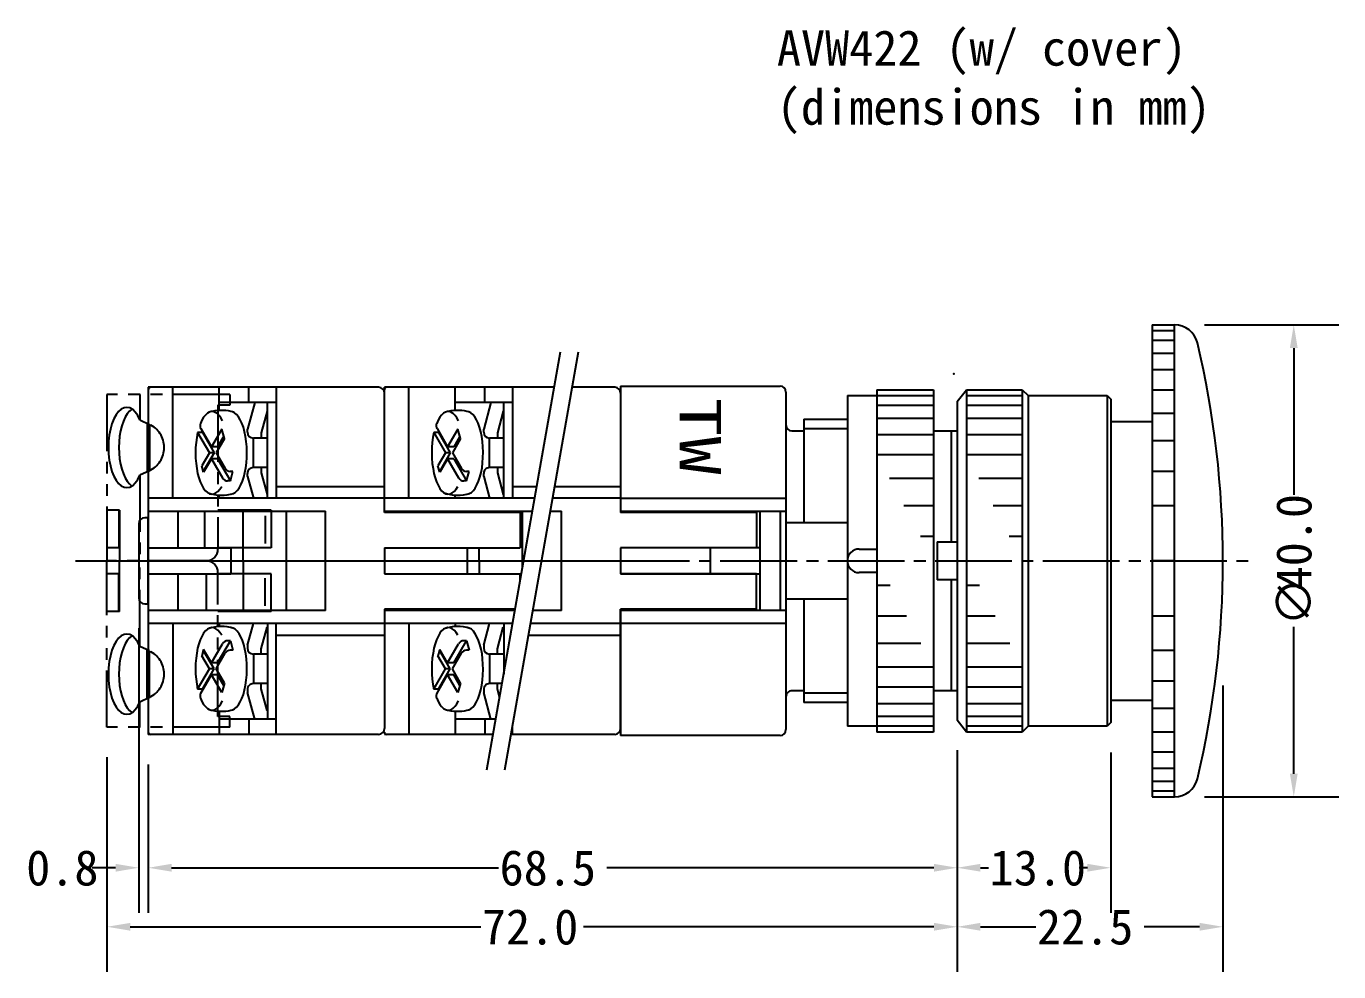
# Model space of a CAD drawing. Extents: x -187 to -12, y 16 to 199.
# Drawn here: x -187.3 to -76.2, y 118.7 to 198.8 of the extents above; entities that cross this region are included whole.
import ezdxf
from ezdxf.enums import TextEntityAlignment as Align

# ---------------------------------------------------------------- set-up
doc = ezdxf.new("R2010")
doc.units = 0
for name, pattern in [('CENTER', [9.1, 6.5, -0.8, 1, -0.8]), ('PHANTOM', [9.5, 4.8, -0.9, 1, -0.9, 1, -0.9]), ('SOLID', [0])]:
    doc.linetypes.add(name, pattern=pattern)
doc.layers.get('0').update_dxf_attribs({"linetype": 'CONTINUOUS'})
doc.layers.get('DEFPOINTS').update_dxf_attribs({"linetype": 'CONTINUOUS'})
for name, color, linetype in [('LAYER0$C$L0', 3, 'SOLID'), ('LAYER1$C$L1', 3, 'SOLID'), ('LAYER8$C$L8', 7, 'SOLID'), ('LAYER9$C$L9', 2, 'SOLID')]:
    doc.layers.add(name, color=color, linetype=linetype)
doc.dimstyles.get("Standard").update_dxf_attribs({"dimtxt": 0.18, "dimasz": 0.18, "dimexe": 0.18, "dimexo": 0.0625, "dimgap": 0.09, "dimtad": 0, "dimtih": 1, "dimtoh": 1, "dimzin": 0, "dimcen": 0.09, "dimazin": 3, "dimtfac": 1, "dimtofl": 0, "dimtmove": 0, "dimatfit": 3})

# ---------------------------------------------------------------- blocks, each defined once
blk = doc.blocks.new('*D19')
at = {"layer": 'DEFPOINTS', "color": 0}
for p in [(-108.5, 140), (-95.5, 139.8), (-95.5, 127.5)]:
    blk.add_point(p, dxfattribs=at)
at = {"layer": 'LAYER9$C$L9', "color": 0}
for p, q in [((-108.5, 137.46), (-108.5, 123.69)), ((-95.5, 137.26), (-95.5, 123.69)), ((-106.53, 127.5), (-105.84, 127.5)), ((-97.47, 127.5), (-98.16, 127.5))]:
    blk.add_line(p, q, dxfattribs=at)
for points in [[(-106.53, 127.83), (-106.53, 127.17), (-108.5, 127.5)], [(-97.47, 127.83), (-97.47, 127.17), (-95.5, 127.5)]]:
    blk.add_solid(points, dxfattribs=at)
at = {"color": 0}
blk.add_text('13.0', height=3, dxfattribs=at).set_placement((-105.75, 126))
blk = doc.blocks.new('*D20')
at = {"layer": 'DEFPOINTS', "color": 0}
for p in [(-180.5, 139.4), (-108.5, 140), (-180.5, 122.5)]:
    blk.add_point(p, dxfattribs=at)
at = {"layer": 'LAYER9$C$L9', "color": 0}
for p, q in [((-180.5, 136.86), (-180.5, 118.69)), ((-108.5, 137.46), (-108.5, 118.69)), ((-178.53, 122.5), (-148.84, 122.5)), ((-110.47, 122.5), (-140.16, 122.5))]:
    blk.add_line(p, q, dxfattribs=at)
for points in [[(-178.53, 122.83), (-178.53, 122.17), (-180.5, 122.5)], [(-110.47, 122.83), (-110.47, 122.17), (-108.5, 122.5)]]:
    blk.add_solid(points, dxfattribs=at)
at = {"color": 0}
blk.add_text('72.0', height=3, dxfattribs=at).set_placement((-148.75, 121))
blk = doc.blocks.new('*D21')
at = {"layer": 'DEFPOINTS', "color": 0}
for p in [(-108.5, 140), (-177, 138.8), (-177, 127.5)]:
    blk.add_point(p, dxfattribs=at)
at = {"layer": 'LAYER9$C$L9', "color": 0}
for p, q in [((-108.5, 137.46), (-108.5, 123.69)), ((-177, 136.26), (-177, 123.69)), ((-175.03, 127.5), (-147.34, 127.5)), ((-110.47, 127.5), (-138.16, 127.5))]:
    blk.add_line(p, q, dxfattribs=at)
for points in [[(-175.03, 127.83), (-175.03, 127.17), (-177, 127.5)], [(-110.47, 127.83), (-110.47, 127.17), (-108.5, 127.5)]]:
    blk.add_solid(points, dxfattribs=at)
at = {"color": 0}
blk.add_text('68.5', height=3, dxfattribs=at).set_placement((-147.25, 126))
blk = doc.blocks.new('*D27')
at = {"layer": 'DEFPOINTS', "color": 0}
for p in [(-177.8, 150.35), (-177, 138.8), (-177.8, 127.5)]:
    blk.add_point(p, dxfattribs=at)
at = {"layer": 'LAYER9$C$L9', "color": 0}
for p, q in [((-177.8, 147.81), (-177.8, 123.69)), ((-177, 136.26), (-177, 123.69)), ((-179.77, 127.5), (-181.75, 127.5)), ((-175.03, 127.5), (-173.05, 127.5))]:
    blk.add_line(p, q, dxfattribs=at)
for points in [[(-179.77, 127.83), (-179.77, 127.17), (-177.8, 127.5)], [(-175.03, 127.83), (-175.03, 127.17), (-177, 127.5)]]:
    blk.add_solid(points, dxfattribs=at)
at = {"color": 0}
blk.add_text('0.8', height=3, dxfattribs=at).set_placement((-187.34, 126))
blk = doc.blocks.new('*D29')
at = {"layer": 'DEFPOINTS', "color": 0}
for p in [(-86, 145.47), (-108.5, 140), (-86, 122.5)]:
    blk.add_point(p, dxfattribs=at)
at = {"layer": 'LAYER9$C$L9', "color": 0}
for p, q in [((-86, 142.93), (-86, 118.69)), ((-108.5, 137.46), (-108.5, 118.69)), ((-106.53, 122.5), (-101.84, 122.5)), ((-87.97, 122.5), (-92.66, 122.5))]:
    blk.add_line(p, q, dxfattribs=at)
for points in [[(-106.53, 122.83), (-106.53, 122.17), (-108.5, 122.5)], [(-87.97, 122.83), (-87.97, 122.17), (-86, 122.5)]]:
    blk.add_solid(points, dxfattribs=at)
at = {"color": 0}
blk.add_text('22.5', height=3, dxfattribs=at).set_placement((-101.75, 121))
blk = doc.blocks.new('*U32')
at = {"color": 0}
for s, p in [('40.0', (-78.5, 151)), ('∅', (-78.5, 148))]:
    blk.add_text(s, height=3, rotation=90, dxfattribs=at).set_placement(p)
blk = doc.blocks.new('*D30')
at = {"layer": 'DEFPOINTS', "color": 0}
for p in [(-90.11, 173.5), (-80, 173.5), (-90.11, 133.5)]:
    blk.add_point(p, dxfattribs=at)
at = {"layer": 'LAYER9$C$L9', "color": 0}
for p, q in [((-87.57, 173.5), (-76.19, 173.5)), ((-80, 171.53), (-80, 159.09)), ((-80, 135.47), (-80, 147.91)), ((-87.57, 133.5), (-76.19, 133.5))]:
    blk.add_line(p, q, dxfattribs=at)
for points in [[(-80.33, 171.53), (-79.67, 171.53), (-80, 173.5)], [(-80.33, 135.47), (-79.67, 135.47), (-80, 133.5)]]:
    blk.add_solid(points, dxfattribs=at)
blk.add_blockref('*U32', (0, 0))
blk = doc.blocks.new('*U33')
for s, p in [('AVW422 (w/ cover)', (-123.77, 195.45)), ('(dimensions in mm)', (-123.77, 190.45))]:
    blk.add_text(s, height=3).set_placement(p)

msp = doc.modelspace()

# ---------------------------------------------------------------- linework, layer by layer
at = {"layer": 'LAYER0$C$L0'}
msp.add_point((-108.78, 169.34), dxfattribs=at)
at = {"layer": 'LAYER1$C$L1'}
for p, q in [((-92, 173.5), (-90.11, 173.5)), ((-92, 173.5), (-92, 133.5)), ((-90.11, 133.5), (-90.11, 173.5)), ((-92, 173), (-90.11, 173)), ((-148.33, 135.8), (-142.09, 171.2)), ((-146.81, 135.8), (-140.57, 171.2)), ((-92, 172.2), (-90.11, 172.2)), ((-92, 171.1), (-90.11, 171.1)), ((-92, 169.7), (-90.11, 169.7)), ((-137, 168.3), (-137, 157.7)), ((-137, 168.3), (-123.5, 168.3)), ((-115.3, 168), (-115.3, 139)), ((-115.3, 168), (-110.5, 168)), ((-110.5, 168), (-110.5, 139)), ((-108.5, 167), (-107.7, 168)), ((-107.7, 168), (-107.7, 139)), ((-107.7, 168), (-103, 168)), ((-103, 168), (-103, 139)), ((-103, 168), (-102.5, 167.5)), ((-92, 168), (-90.11, 168)), ((-123, 167.8), (-123, 139.2)), ((-117.8, 167.5), (-110.5, 167.5)), ((-117.8, 167.5), (-117.8, 139.5)), ((-108.5, 167), (-108.5, 140)), ((-107.7, 167.5), (-103, 167.5)), ((-102.5, 167.5), (-102.5, 139.5)), ((-102.5, 167.5), (-95.8, 167.5)), ((-95.8, 167.5), (-95.8, 139.5)), ((-95.8, 167.5), (-95.5, 167.2)), ((-95.5, 167.2), (-95.5, 139.8)), ((-115.3, 166.7), (-110.5, 166.7)), ((-107.7, 166.7), (-103, 166.7)), ((-92, 166), (-90.11, 166)), ((-122.5, 164.5), (-121.5, 164.5)), ((-121.5, 165.5), (-121.5, 156.75)), ((-121.5, 165.5), (-117.8, 165.5)), ((-121.5, 164.7), (-117.8, 164.7)), ((-115.3, 165.6), (-110.5, 165.6)), ((-110.5, 164.5), (-108.5, 164.5)), ((-109, 164.5), (-109, 155.1)), ((-107.7, 165.6), (-103, 165.6)), ((-95.5, 165.3), (-92, 165.3)), ((-115.3, 164.2), (-110.5, 164.2)), ((-107.7, 164.2), (-103, 164.2)), ((-92, 163.7), (-90.11, 163.7)), ((-115.3, 162.5), (-110.5, 162.5)), ((-107.7, 162.5), (-103, 162.5)), ((-114.23, 160.5), (-110.5, 160.5)), ((-106.66, 160.5), (-103, 160.5)), ((-92, 161.1), (-90.11, 161.1)), ((-137, 158.8), (-123, 158.8)), ((-113.01, 158.2), (-110.5, 158.2)), ((-105.45, 158.2), (-103, 158.2)), ((-92, 158.2), (-90.11, 158.2)), ((-177, 157.15), (-177.3, 157.15)), ((-177, 149.85), (-177, 157.15)), ((-137, 157.7), (-123, 157.7)), ((-125.2, 157.7), (-125.2, 149.3)), ((-123.5, 157.7), (-123.5, 149.3)), ((-123, 156.75), (-117.8, 156.75)), ((-177.8, 156.65), (-177.8, 150.35)), ((-125.2, 154.6), (-137, 154.6)), ((-137, 154.6), (-137, 152.4)), ((-129.4, 152.4), (-129.4, 154.6)), ((-116.8, 154.5), (-115.3, 154.5)), ((-111.62, 155.6), (-110.5, 155.6)), ((-110.2, 155.1), (-110.2, 151.9)), ((-110.2, 155.1), (-108.5, 155.1)), ((-104.1, 155.6), (-103, 155.6)), ((-90.11, 153.5), (-92, 153.5)), ((-137, 152.4), (-125.2, 152.4)), ((-115.3, 152.5), (-116.8, 152.5)), ((-114.18, 151.4), (-115.3, 151.4)), ((-108.5, 151.9), (-110.2, 151.9)), ((-109, 151.9), (-109, 142.5)), ((-106.6, 151.4), (-107.7, 151.4)), ((-117.8, 150.25), (-123, 150.25)), ((-121.5, 150.25), (-121.5, 141.5)), ((-177.3, 149.85), (-177, 149.85)), ((-123, 149.3), (-137, 149.3)), ((-137, 149.3), (-137, 138.7)), ((-123, 148.2), (-137, 148.2)), ((-112.79, 148.8), (-115.3, 148.8)), ((-105.28, 148.8), (-107.7, 148.8)), ((-90.11, 148.8), (-92, 148.8)), ((-111.57, 146.5), (-115.3, 146.5)), ((-104.04, 146.5), (-107.7, 146.5)), ((-90.11, 145.9), (-92, 145.9)), ((-110.5, 144.5), (-115.3, 144.5)), ((-103, 144.5), (-107.7, 144.5)), ((-121.5, 142.5), (-122.5, 142.5)), ((-117.8, 142.3), (-121.5, 142.3)), ((-110.5, 142.8), (-115.3, 142.8)), ((-108.5, 142.5), (-110.5, 142.5)), ((-103, 142.8), (-107.7, 142.8)), ((-90.11, 143.3), (-92, 143.3)), ((-117.8, 141.5), (-121.5, 141.5)), ((-110.5, 141.4), (-115.3, 141.4)), ((-103, 141.4), (-107.7, 141.4)), ((-95.5, 141.7), (-92, 141.7)), ((-110.5, 140.3), (-115.3, 140.3)), ((-103, 140.3), (-107.7, 140.3)), ((-90.11, 141), (-92, 141)), ((-110.5, 139.5), (-117.8, 139.5)), ((-110.5, 139), (-115.3, 139)), ((-107.7, 139), (-108.5, 140)), ((-103, 139.5), (-107.7, 139.5)), ((-103, 139), (-107.7, 139)), ((-102.5, 139.5), (-103, 139)), ((-95.8, 139.5), (-102.5, 139.5)), ((-95.5, 139.8), (-95.8, 139.5)), ((-90.11, 139), (-92, 139)), ((-123.5, 138.7), (-137, 138.7)), ((-90.11, 137.3), (-92, 137.3)), ((-90.11, 135.9), (-92, 135.9)), ((-90.11, 134.8), (-92, 134.8)), ((-90.11, 134), (-92, 134)), ((-92, 133.5), (-90.11, 133.5))]:
    msp.add_line(p, q, dxfattribs=at)
at = {"layer": 'LAYER1$C$L1', "color": 161}
for p, q in [((-177, 168.2), (-177, 153.5)), ((-157.5, 168.2), (-177, 168.2)), ((-174.93, 158.8), (-174.93, 168.2)), ((-171, 166.24), (-171, 168.2)), ((-168.5, 166.9), (-168.5, 168.2)), ((-166.16, 168.2), (-166.16, 158.8)), ((-142.62, 168.2), (-157, 168.2)), ((-157, 157.6), (-157, 168.2)), ((-154.93, 158.8), (-154.93, 168.2)), ((-151, 166.24), (-151, 168.2)), ((-148.5, 166.9), (-148.5, 168.2)), ((-146.16, 168.2), (-146.16, 158.8)), ((-137.5, 168.2), (-141.09, 168.2)), ((-137, 168.2), (-137, 157.6)), ((-166.16, 166.9), (-171, 166.9)), ((-167.99, 166.9), (-168.6, 164.65)), ((-166.9, 158.8), (-166.9, 166.9)), ((-146.16, 166.9), (-151, 166.9)), ((-147.99, 166.9), (-148.6, 164.65)), ((-146.9, 158.8), (-146.9, 166.9)), ((-166.94, 166.19), (-167.44, 164.34)), ((-146.94, 166.19), (-147.44, 164.34)), ((-172.55, 164.7), (-171.66, 163.15)), ((-170.78, 164.66), (-171.66, 163.15)), ((-170.56, 163.85), (-170.78, 164.66)), ((-168.6, 164.4), (-168.6, 164.65)), ((-152.55, 164.7), (-151.66, 163.15)), ((-150.78, 164.66), (-151.66, 163.15)), ((-150.56, 163.85), (-150.78, 164.66)), ((-148.6, 164.4), (-148.6, 164.65)), ((-172.82, 164.36), (-171.83, 162.65)), ((-172.36, 164.36), (-172.82, 164.36)), ((-172.42, 164.36), (-171.43, 162.65)), ((-170.56, 163.85), (-171.25, 162.65)), ((-170.61, 164.06), (-171.14, 163.15)), ((-166.9, 163.9), (-168.1, 163.9)), ((-168.1, 161.4), (-168.1, 163.9)), ((-167.44, 164.34), (-167.44, 163.9)), ((-152.82, 164.36), (-151.83, 162.65)), ((-152.36, 164.36), (-152.82, 164.36)), ((-152.42, 164.36), (-151.43, 162.65)), ((-150.56, 163.85), (-151.25, 162.65)), ((-150.61, 164.06), (-151.14, 163.15)), ((-146.9, 163.9), (-148.1, 163.9)), ((-148.1, 161.4), (-148.1, 163.9)), ((-147.44, 164.34), (-147.44, 163.9)), ((-171.83, 162.65), (-172.47, 161.54)), ((-171.43, 162.65), (-172.34, 161.07)), ((-171.43, 162.65), (-171.83, 162.65)), ((-171.14, 163.15), (-171.66, 163.15)), ((-171.25, 162.65), (-170.49, 161.33)), ((-151.83, 162.65), (-152.47, 161.54)), ((-151.43, 162.65), (-152.34, 161.07)), ((-151.43, 162.65), (-151.83, 162.65)), ((-151.14, 163.15), (-151.66, 163.15)), ((-151.25, 162.65), (-150.49, 161.33)), ((-172.32, 161), (-172.47, 161.54)), ((-171.66, 162.15), (-172.32, 161)), ((-171.66, 162.15), (-170.72, 160.52)), ((-171.14, 162.15), (-171.66, 162.15)), ((-171.14, 162.15), (-170.05, 160.27)), ((-166.9, 161.4), (-168.1, 161.4)), ((-167.44, 161.4), (-167.44, 160.96)), ((-152.32, 161), (-152.47, 161.54)), ((-151.66, 162.15), (-152.32, 161)), ((-151.66, 162.15), (-150.72, 160.52)), ((-151.14, 162.15), (-151.66, 162.15)), ((-151.14, 162.15), (-150.05, 160.27)), ((-146.9, 161.4), (-148.1, 161.4)), ((-147.44, 161.4), (-147.44, 160.96)), ((-170.05, 160.27), (-170.28, 160.27)), ((-169.83, 161.08), (-170.06, 161.08)), ((-170.05, 160.27), (-169.83, 161.08)), ((-168.6, 160.65), (-168.6, 160.9)), ((-168.6, 160.65), (-168.1, 158.8)), ((-167.44, 160.96), (-166.94, 159.11)), ((-150.05, 160.27), (-150.28, 160.27)), ((-149.83, 161.08), (-150.06, 161.08)), ((-150.05, 160.27), (-149.83, 161.08)), ((-148.6, 160.65), (-148.6, 160.9)), ((-148.6, 160.65), (-148.1, 158.8)), ((-147.44, 160.96), (-146.94, 159.11)), ((-171, 158.8), (-171, 159.06)), ((-166.16, 159.8), (-157, 159.8)), ((-151, 158.8), (-151, 159.06)), ((-146.16, 159.8), (-144.1, 159.8)), ((-142.58, 159.8), (-137, 159.8)), ((-144.27, 158.8), (-177, 158.8)), ((-157, 158.8), (-177, 158.8)), ((-137, 158.8), (-142.75, 158.8)), ((-177, 157.7), (-162, 157.7)), ((-174.5, 157.7), (-174.5, 154.6)), ((-172.25, 157.7), (-172.25, 154.6)), ((-169, 157.7), (-169, 153.5)), ((-165.3, 153.5), (-165.3, 157.7)), ((-162, 153.5), (-162, 157.7)), ((-157, 157.7), (-144.47, 157.7)), ((-145.5, 157.6), (-157, 157.6)), ((-145.5, 157.6), (-145.5, 154.6)), ((-145.3, 153.5), (-145.3, 157.7)), ((-142.95, 157.7), (-142, 157.7)), ((-142, 153.5), (-142, 157.7)), ((-125.5, 157.6), (-137, 157.6)), ((-125.5, 157.6), (-125.5, 154.6)), ((-177, 154.6), (-170, 154.6)), ((-170, 154.6), (-170, 153.5)), ((-157, 154.6), (-157, 152.4)), ((-157, 154.6), (-145.5, 154.6)), ((-150, 154.6), (-150, 153.5)), ((-149, 154.6), (-149, 153.5)), ((-137, 154.6), (-137, 152.4)), ((-125.5, 154.6), (-137, 154.6)), ((-177, 153.5), (-145.21, 153.5)), ((-177, 153.5), (-177, 138.8)), ((-170, 153.5), (-170, 152.4)), ((-168.98, 153.5), (-168.98, 149.3)), ((-165.3, 149.3), (-165.3, 153.5)), ((-165.3, 149.3), (-165.3, 153.5)), ((-162, 149.3), (-162, 153.5)), ((-162, 149.3), (-162, 153.5)), ((-150, 153.5), (-150, 152.4)), ((-148.98, 153.5), (-148.98, 152.4)), ((-145.3, 152.99), (-145.3, 153.5)), ((-145.3, 152.99), (-145.3, 153.5)), ((-143.69, 153.5), (-137, 153.5)), ((-142, 149.3), (-142, 153.5)), ((-142, 149.3), (-142, 153.5)), ((-177, 152.4), (-170, 152.4)), ((-174.5, 152.4), (-174.5, 149.3)), ((-172.09, 152.4), (-172.09, 149.3)), ((-157, 152.4), (-145.5, 152.4)), ((-145.5, 151.85), (-145.5, 152.4)), ((-125.5, 152.4), (-137, 152.4)), ((-125.5, 149.4), (-125.5, 152.4)), ((-162, 149.3), (-177, 149.3)), ((-145.93, 149.4), (-157, 149.4)), ((-157, 149.4), (-157, 139.3)), ((-145.95, 149.3), (-157, 149.3)), ((-142, 149.3), (-144.43, 149.3)), ((-137, 139.3), (-137, 149.4)), ((-125.5, 149.4), (-137, 149.4)), ((-146.14, 148.2), (-177, 148.2)), ((-174.93, 148.2), (-174.93, 138.8)), ((-171, 148.2), (-171, 147.94)), ((-168.6, 146.35), (-168.1, 148.2)), ((-167.44, 146.04), (-166.94, 147.89)), ((-166.9, 148.2), (-166.9, 140.1)), ((-166.16, 138.8), (-166.16, 148.2)), ((-154.93, 148.2), (-154.93, 138.8)), ((-151, 148.2), (-151, 147.94)), ((-148.6, 146.35), (-148.1, 148.2)), ((-147.44, 146.04), (-146.94, 147.89)), ((-146.9, 148.2), (-146.9, 143.91)), ((-146.16, 148.1), (-146.16, 148.2)), ((-137, 148.2), (-144.62, 148.2)), ((-171.14, 144.85), (-170.05, 146.73)), ((-170.05, 146.73), (-170.28, 146.73)), ((-170.05, 146.73), (-169.83, 145.92)), ((-166.16, 147.2), (-157, 147.2)), ((-151.14, 144.85), (-150.05, 146.73)), ((-150.05, 146.73), (-150.28, 146.73)), ((-150.05, 146.73), (-149.83, 145.92)), ((-144.8, 147.2), (-137, 147.2)), ((-172.32, 146), (-172.47, 145.46)), ((-171.43, 144.35), (-172.34, 145.93)), ((-171.66, 144.85), (-172.32, 146)), ((-171.66, 144.85), (-170.72, 146.48)), ((-171.25, 144.35), (-170.49, 145.67)), ((-169.83, 145.92), (-170.06, 145.92)), ((-168.6, 146.35), (-168.6, 146.1)), ((-167.44, 145.6), (-167.44, 146.04)), ((-152.32, 146), (-152.47, 145.46)), ((-151.43, 144.35), (-152.34, 145.93)), ((-151.66, 144.85), (-152.32, 146)), ((-151.66, 144.85), (-150.72, 146.48)), ((-151.25, 144.35), (-150.49, 145.67)), ((-149.83, 145.92), (-150.06, 145.92)), ((-148.6, 146.35), (-148.6, 146.1)), ((-147.44, 145.6), (-147.44, 146.04)), ((-171.83, 144.35), (-172.47, 145.46)), ((-171.14, 144.85), (-171.66, 144.85)), ((-166.9, 145.6), (-168.1, 145.6)), ((-168.1, 145.6), (-168.1, 143.1)), ((-151.83, 144.35), (-152.47, 145.46)), ((-151.14, 144.85), (-151.66, 144.85)), ((-146.9, 145.6), (-148.1, 145.6)), ((-148.1, 145.6), (-148.1, 143.1)), ((-172.82, 142.64), (-171.83, 144.35)), ((-172.55, 142.3), (-171.66, 143.85)), ((-172.42, 142.64), (-171.43, 144.35)), ((-171.43, 144.35), (-171.83, 144.35)), ((-170.78, 142.34), (-171.66, 143.85)), ((-171.14, 143.85), (-171.66, 143.85)), ((-170.56, 143.15), (-171.25, 144.35)), ((-170.61, 142.94), (-171.14, 143.85)), ((-152.82, 142.64), (-151.83, 144.35)), ((-152.55, 142.3), (-151.66, 143.85)), ((-152.42, 142.64), (-151.43, 144.35)), ((-151.43, 144.35), (-151.83, 144.35)), ((-150.78, 142.34), (-151.66, 143.85)), ((-151.14, 143.85), (-151.66, 143.85)), ((-150.56, 143.15), (-151.25, 144.35)), ((-150.61, 142.94), (-151.14, 143.85)), ((-172.36, 142.64), (-172.82, 142.64)), ((-170.56, 143.15), (-170.78, 142.34)), ((-168.6, 142.6), (-168.6, 142.35)), ((-167.99, 140.1), (-168.6, 142.35)), ((-166.9, 143.1), (-168.1, 143.1)), ((-167.44, 142.66), (-167.44, 143.1)), ((-166.94, 140.81), (-167.44, 142.66)), ((-152.36, 142.64), (-152.82, 142.64)), ((-150.56, 143.15), (-150.78, 142.34)), ((-148.6, 142.6), (-148.6, 142.35)), ((-147.99, 140.1), (-148.6, 142.35)), ((-147.04, 143.1), (-148.1, 143.1)), ((-147.44, 142.66), (-147.44, 143.1)), ((-147.25, 141.94), (-147.44, 142.66)), ((-171, 140.76), (-171, 138.8)), ((-166.16, 140.1), (-171, 140.1)), ((-168.5, 140.1), (-168.5, 138.8)), ((-151, 140.76), (-151, 138.8)), ((-147.57, 140.1), (-151, 140.1)), ((-148.5, 140.1), (-148.5, 138.8)), ((-146.16, 138.8), (-146.16, 139.46)), ((-157.5, 138.8), (-177, 138.8)), ((-147.8, 138.8), (-157, 138.8)), ((-137.5, 138.8), (-146.28, 138.8))]:
    msp.add_line(p, q, dxfattribs=at)
at = {"layer": 'LAYER1$C$L1', "color": 211, "linetype": 'PHANTOM'}
for p, q in [((-170.1, 167.6), (-180.5, 167.6)), ((-180.5, 167.6), (-180.5, 153.5)), ((-177.71, 167.6), (-177.71, 165.44)), ((-170.1, 167.6), (-170.1, 166.7)), ((-170.1, 166.7), (-171.1, 166.7)), ((-171.1, 166.7), (-171.1, 154.5)), ((-177.71, 165.44), (-176.91, 165.06)), ((-177.1, 165.15), (-177.1, 161.05)), ((-176.9, 165.06), (-176.9, 161.14)), ((-176.91, 161.13), (-177.71, 160.76)), ((-177.71, 160.76), (-177.71, 153.5)), ((-179.45, 157.8), (-180.5, 157.8)), ((-179.5, 157.8), (-179.5, 154.6)), ((-179.45, 157.8), (-179.45, 153.5)), ((-166.6, 157.8), (-171.1, 157.8)), ((-167.1, 157.32), (-167.1, 154.97)), ((-166.6, 157.8), (-166.6, 154.6)), ((-179.5, 154.6), (-180.5, 154.6)), ((-166.6, 154.6), (-171.1, 154.6)), ((-180.5, 139.4), (-180.5, 153.5)), ((-172.1, 153.5), (-180.5, 153.5)), ((-179.45, 149.2), (-179.45, 153.5)), ((-177.71, 146.24), (-177.71, 153.5)), ((-179.5, 152.4), (-180.5, 152.4)), ((-179.5, 149.2), (-179.5, 152.4)), ((-171.1, 140.3), (-171.1, 152.5)), ((-166.6, 152.4), (-171.1, 152.4)), ((-166.6, 149.2), (-166.6, 152.4)), ((-167.1, 149.68), (-167.1, 152.03)), ((-179.45, 149.2), (-180.5, 149.2)), ((-166.6, 149.2), (-171.1, 149.2)), ((-176.91, 145.87), (-177.71, 146.24)), ((-177.1, 141.85), (-177.1, 145.95)), ((-176.9, 141.94), (-176.9, 145.86)), ((-177.71, 141.56), (-176.91, 141.94)), ((-177.71, 139.4), (-177.71, 141.56)), ((-170.1, 140.3), (-171.1, 140.3)), ((-170.1, 139.4), (-170.1, 140.3)), ((-170.1, 139.4), (-180.5, 139.4))]:
    msp.add_line(p, q, dxfattribs=at)
at = {"layer": 'LAYER1$C$L1', "linetype": 'CENTER'}
msp.add_line((-183.16, 153.5), (-83.18, 153.5), dxfattribs=at)
at = {"layer": 'LAYER1$C$L1', "color": 211, "linetype": 'PHANTOM'}
for points in [[(-177.71, 165.44), (-177.89, 165.8), (-178.1, 166.09), (-178.32, 166.31), (-178.56, 166.45), (-178.81, 166.5), (-179.05, 166.47), (-179.29, 166.35), (-179.52, 166.15), (-179.73, 165.87), (-179.92, 165.53), (-180.08, 165.12), (-180.21, 164.66), (-180.3, 164.16), (-180.36, 163.64), (-180.38, 163.1), (-180.36, 162.56), (-180.3, 162.04), (-180.21, 161.54), (-180.08, 161.08), (-179.92, 160.67), (-179.73, 160.33), (-179.52, 160.05), (-179.29, 159.85), (-179.05, 159.73), (-178.81, 159.7), (-178.56, 159.75), (-178.32, 159.89), (-178.1, 160.11), (-177.89, 160.4), (-177.71, 160.76)], [(-178.39, 166.36), (-178.59, 166.18), (-178.79, 165.95), (-178.96, 165.66), (-179.11, 165.32), (-179.24, 164.93), (-179.35, 164.5), (-179.43, 164.05), (-179.47, 163.58), (-179.49, 163.1), (-179.47, 162.62), (-179.43, 162.15), (-179.35, 161.69), (-179.24, 161.27), (-179.11, 160.88), (-178.96, 160.54), (-178.79, 160.25), (-178.59, 160.02), (-178.39, 159.84)], [(-177.71, 146.24), (-177.89, 146.6), (-178.1, 146.89), (-178.32, 147.11), (-178.56, 147.25), (-178.81, 147.3), (-179.05, 147.27), (-179.29, 147.15), (-179.52, 146.95), (-179.73, 146.67), (-179.92, 146.33), (-180.08, 145.92), (-180.21, 145.46), (-180.3, 144.96), (-180.36, 144.44), (-180.38, 143.9), (-180.36, 143.36), (-180.3, 142.84), (-180.21, 142.34), (-180.08, 141.88), (-179.92, 141.47), (-179.73, 141.13), (-179.52, 140.85), (-179.29, 140.65), (-179.05, 140.53), (-178.81, 140.5), (-178.56, 140.55), (-178.32, 140.69), (-178.1, 140.91), (-177.89, 141.2), (-177.71, 141.56)], [(-178.39, 147.16), (-178.59, 146.98), (-178.79, 146.75), (-178.96, 146.46), (-179.11, 146.12), (-179.24, 145.73), (-179.35, 145.31), (-179.43, 144.85), (-179.47, 144.38), (-179.49, 143.9), (-179.47, 143.42), (-179.43, 142.95), (-179.35, 142.5), (-179.24, 142.07), (-179.11, 141.68), (-178.96, 141.34), (-178.79, 141.05), (-178.59, 140.82), (-178.39, 140.64)]]:
    msp.add_lwpolyline(points, dxfattribs=at)
at = {"layer": 'LAYER1$C$L1', "color": 161}
for points in [[(-170.72, 165.37), (-170.86, 165.62), (-171.01, 165.82), (-171.17, 165.98), (-171.33, 166.08), (-171.5, 166.14), (-171.67, 166.15), (-171.84, 166.1), (-172, 166), (-172.16, 165.85), (-172.32, 165.66), (-172.46, 165.42), (-172.58, 165.14)], [(-170, 159.15), (-169.82, 159.2), (-169.64, 159.3), (-169.47, 159.46), (-169.31, 159.67), (-169.17, 159.93), (-169.03, 160.24), (-168.92, 160.59), (-168.82, 160.97), (-168.74, 161.38), (-168.69, 161.81), (-168.66, 162.26), (-168.65, 162.71), (-168.66, 163.16), (-168.7, 163.61), (-168.76, 164.03), (-168.85, 164.44), (-168.95, 164.81), (-169.07, 165.15), (-169.21, 165.44), (-169.36, 165.69), (-169.52, 165.89), (-169.69, 166.03), (-169.87, 166.12), (-170.05, 166.15)], [(-150.72, 165.37), (-150.86, 165.62), (-151.01, 165.82), (-151.17, 165.98), (-151.33, 166.08), (-151.5, 166.14), (-151.67, 166.15), (-151.84, 166.1), (-152, 166), (-152.16, 165.85), (-152.32, 165.66), (-152.46, 165.42), (-152.58, 165.14)], [(-150, 159.15), (-149.82, 159.2), (-149.64, 159.3), (-149.47, 159.46), (-149.31, 159.67), (-149.17, 159.93), (-149.03, 160.24), (-148.92, 160.59), (-148.82, 160.97), (-148.74, 161.38), (-148.69, 161.81), (-148.66, 162.26), (-148.65, 162.71), (-148.66, 163.16), (-148.7, 163.61), (-148.76, 164.03), (-148.85, 164.44), (-148.95, 164.81), (-149.07, 165.15), (-149.21, 165.44), (-149.36, 165.69), (-149.52, 165.89), (-149.69, 166.03), (-149.87, 166.12), (-150.05, 166.15)], [(-172.82, 164.36), (-172.9, 163.96), (-172.95, 163.53), (-172.99, 163.09), (-173, 162.64), (-172.99, 162.19), (-172.95, 161.75), (-172.89, 161.32), (-172.82, 160.91), (-172.72, 160.54), (-172.6, 160.2), (-172.46, 159.9), (-172.32, 159.64), (-172.16, 159.44), (-171.99, 159.29), (-171.81, 159.19), (-171.63, 159.15), (-171.45, 159.17), (-171.27, 159.25), (-171.1, 159.38), (-170.94, 159.57), (-170.78, 159.81)], [(-152.82, 164.36), (-152.9, 163.96), (-152.95, 163.53), (-152.99, 163.09), (-153, 162.64), (-152.99, 162.19), (-152.95, 161.75), (-152.89, 161.32), (-152.82, 160.91), (-152.72, 160.54), (-152.6, 160.2), (-152.46, 159.9), (-152.32, 159.64), (-152.16, 159.44), (-151.99, 159.29), (-151.81, 159.19), (-151.63, 159.15), (-151.45, 159.17), (-151.27, 159.25), (-151.1, 159.38), (-150.94, 159.57), (-150.78, 159.81)], [(-170.78, 147.19), (-170.94, 147.43), (-171.1, 147.62), (-171.27, 147.75), (-171.45, 147.83), (-171.63, 147.85), (-171.81, 147.81), (-171.99, 147.71), (-172.16, 147.56), (-172.32, 147.36), (-172.46, 147.1), (-172.6, 146.8), (-172.72, 146.46), (-172.82, 146.09), (-172.89, 145.68), (-172.95, 145.25), (-172.99, 144.81), (-173, 144.36), (-172.99, 143.91), (-172.95, 143.47), (-172.9, 143.04), (-172.82, 142.64)], [(-170.05, 140.85), (-169.87, 140.88), (-169.69, 140.97), (-169.52, 141.11), (-169.36, 141.31), (-169.21, 141.56), (-169.07, 141.85), (-168.95, 142.19), (-168.85, 142.56), (-168.76, 142.97), (-168.7, 143.39), (-168.66, 143.84), (-168.65, 144.29), (-168.66, 144.74), (-168.69, 145.19), (-168.74, 145.62), (-168.82, 146.03), (-168.92, 146.41), (-169.03, 146.76), (-169.17, 147.07), (-169.31, 147.33), (-169.47, 147.54), (-169.64, 147.7), (-169.82, 147.8), (-170, 147.85)], [(-150.78, 147.19), (-150.94, 147.43), (-151.1, 147.62), (-151.27, 147.75), (-151.45, 147.83), (-151.63, 147.85), (-151.81, 147.81), (-151.99, 147.71), (-152.16, 147.56), (-152.32, 147.36), (-152.46, 147.1), (-152.6, 146.8), (-152.72, 146.46), (-152.82, 146.09), (-152.89, 145.68), (-152.95, 145.25), (-152.99, 144.81), (-153, 144.36), (-152.99, 143.91), (-152.95, 143.47), (-152.9, 143.04), (-152.82, 142.64)], [(-150.05, 140.85), (-149.87, 140.88), (-149.69, 140.97), (-149.52, 141.11), (-149.36, 141.31), (-149.21, 141.56), (-149.07, 141.85), (-148.95, 142.19), (-148.85, 142.56), (-148.76, 142.97), (-148.7, 143.39), (-148.66, 143.84), (-148.65, 144.29), (-148.66, 144.74), (-148.69, 145.19), (-148.74, 145.62), (-148.82, 146.03), (-148.92, 146.41), (-149.03, 146.76), (-149.17, 147.07), (-149.31, 147.33), (-149.47, 147.54), (-149.64, 147.7), (-149.82, 147.8), (-150, 147.85)], [(-172.58, 141.86), (-172.46, 141.58), (-172.32, 141.34), (-172.16, 141.15), (-172, 141), (-171.84, 140.9), (-171.67, 140.85), (-171.5, 140.86), (-171.33, 140.92), (-171.17, 141.02), (-171.01, 141.18), (-170.86, 141.38), (-170.72, 141.63)], [(-152.58, 141.86), (-152.46, 141.58), (-152.32, 141.34), (-152.16, 141.15), (-152, 141), (-151.84, 140.9), (-151.67, 140.85), (-151.5, 140.86), (-151.33, 140.92), (-151.17, 141.02), (-151.01, 141.18), (-150.86, 141.38), (-150.72, 141.63)]]:
    msp.add_lwpolyline(points, dxfattribs=at)
at = {"layer": 'LAYER1$C$L1'}
for centre, radius, start, end in [((-90.11, 171.5), 2, 13.342, 90.0003), ((-166, 153.5), 80, 346.6577, 13.3423), ((-123.5, 167.8), 0.5, 0, 89.9999), ((-122.5, 165), 0.5, 179.9999, 269.9999), ((-177.3, 156.65), 0.5, 90, 180), ((-116.8, 153.5), 1, 89.9999, 179.9999), ((-116.8, 153.5), 1, 180.0001, 270.0001), ((-177.3, 150.35), 0.5, 180, 269.9999), ((-122.5, 142), 0.5, 89.9999, 180), ((-123.5, 139.2), 0.5, 270.0001, 0), ((-90.11, 135.5), 2, 269.9997, 346.658)]:
    msp.add_arc(centre, radius, start, end, dxfattribs=at)
at = {"layer": 'LAYER1$C$L1', "color": 161}
for centre, radius, start, end in [((-176.8, 168), 0.2, 90, 180), ((-157.5, 167.7), 0.5, 0, 90), ((-156.8, 168), 0.2, 90, 180), ((-137.5, 167.7), 0.5, 0, 90), ((-170.8, 163), 3.25, 71.5048, 104.1699), ((-150.8, 163), 3.25, 71.5048, 104.1699), ((-172.12, 164.95), 0.5, 157.9653, 210.0002), ((-152.12, 164.95), 0.5, 157.9653, 210.0002), ((-168.1, 164.4), 0.5, 180.0001, 270.0001), ((-148.1, 164.4), 0.5, 180.0001, 270.0001), ((-170.06, 161.58), 0.5, 210.0001, 270.0002), ((-168.1, 160.9), 0.5, 90, 180.0001), ((-150.06, 161.58), 0.5, 210.0001, 270.0002), ((-148.1, 160.9), 0.5, 90, 180.0001), ((-170.28, 160.77), 0.5, 210.0001, 270.0001), ((-150.28, 160.77), 0.5, 210.0001, 270.0001), ((-170.8, 162.3), 3.25, 249.4615, 288.494), ((-150.8, 162.3), 3.25, 249.4615, 288.494), ((-170.8, 144.7), 3.25, 71.506, 110.5385), ((-150.8, 144.7), 3.25, 71.506, 110.5385), ((-170.28, 146.23), 0.5, 89.9999, 149.9999), ((-150.28, 146.23), 0.5, 89.9999, 149.9999), ((-170.06, 145.42), 0.5, 89.9998, 149.9999), ((-168.1, 146.1), 0.5, 179.9999, 269.9999), ((-150.06, 145.42), 0.5, 89.9998, 149.9999), ((-148.1, 146.1), 0.5, 179.9999, 269.9999), ((-172.12, 142.05), 0.5, 149.9998, 202.0347), ((-168.1, 142.6), 0.5, 89.9999, 179.9999), ((-152.12, 142.05), 0.5, 149.9998, 202.0347), ((-148.1, 142.6), 0.5, 89.9999, 179.9999), ((-170.8, 144), 3.25, 255.8301, 288.4952), ((-150.8, 144), 3.25, 255.8301, 288.4952), ((-176.8, 139), 0.2, 180, 270), ((-157.5, 139.3), 0.5, 270, 0), ((-156.8, 139), 0.2, 180, 270), ((-137.5, 139.3), 0.5, 270, 0)]:
    msp.add_arc(centre, radius, start, end, dxfattribs=at)
at = {"layer": 'LAYER1$C$L1', "color": 211, "linetype": 'PHANTOM'}
for centre, radius, start, end in [((-177.83, 163.1), 2.17, 295, 65), ((-172.1, 154.5), 1, 270, 0), ((-172.1, 152.5), 1, 0, 90), ((-177.83, 143.9), 2.17, 295, 65)]:
    msp.add_arc(centre, radius, start, end, dxfattribs=at)

# ---------------------------------------------------------------- block references
msp.add_blockref('*U33', (0, 0))

# ---------------------------------------------------------------- texts
at = {"layer": 'LAYER8$C$L8', "width": 0.933334}
msp.add_text('TW', height=3.5, rotation=270, dxfattribs=at).set_placement((-132, 167.32), (-132, 160.78), align=Align.FIT)

# ---------------------------------------------------------------- dimensions: what is measured, and where the dimension line sits
at = {"layer": 'LAYER9$C$L9'}
dim = msp.add_aligned_dim(p1=(-90.11, 133.5), p2=(-90.11, 173.5), distance=-10.11, text='%%c<>', dimstyle='Standard', override={"dimtxt": 2.999994, "dimasz": 1.972788, "dimexe": 3.81, "dimexo": 2.54, "dimtih": 0, "dimdec": 1, "dimtdec": 1}, dxfattribs=at)
dim.commit()
dim.dimension.update_dxf_attribs({"geometry": '*D30', "text_midpoint": (-80, 153.5)})
for base, p1, p2, picture, middle in [((-177.8, 127.5), (-177, 138.8), (-177.8, 150.35), '*D27', (-184.59, 127.5)), ((-180.5, 122.5), (-108.5, 140), (-180.5, 139.4), '*D20', (-144.5, 122.5)), ((-177, 127.5), (-108.5, 140), (-177, 138.8), '*D21', (-142.75, 127.5))]:
    dim = msp.add_linear_dim(base=base, p1=p1, p2=p2, angle=180, dimstyle='Standard', override={"dimtxt": 2.999994, "dimasz": 1.972788, "dimexe": 3.81, "dimexo": 2.54, "dimtih": 0, "dimdec": 1, "dimtdec": 1}, dxfattribs=at)
    dim.commit()
    dim.dimension.update_dxf_attribs({"geometry": picture, "text_midpoint": middle})
for base, p2, picture, middle in [((-86, 122.5), (-86, 145.47), '*D29', (-97.25, 122.5)), ((-95.5, 127.5), (-95.5, 139.8), '*D19', (-102, 127.5))]:
    dim = msp.add_linear_dim(base=base, p1=(-108.5, 140), p2=p2, dimstyle='Standard', override={"dimtxt": 2.999994, "dimasz": 1.972788, "dimexe": 3.81, "dimexo": 2.54, "dimtih": 0, "dimdec": 1, "dimtdec": 1}, dxfattribs=at)
    dim.commit()
    dim.dimension.update_dxf_attribs({"geometry": picture, "text_midpoint": middle})

doc.saveas('drawing.dxf')
